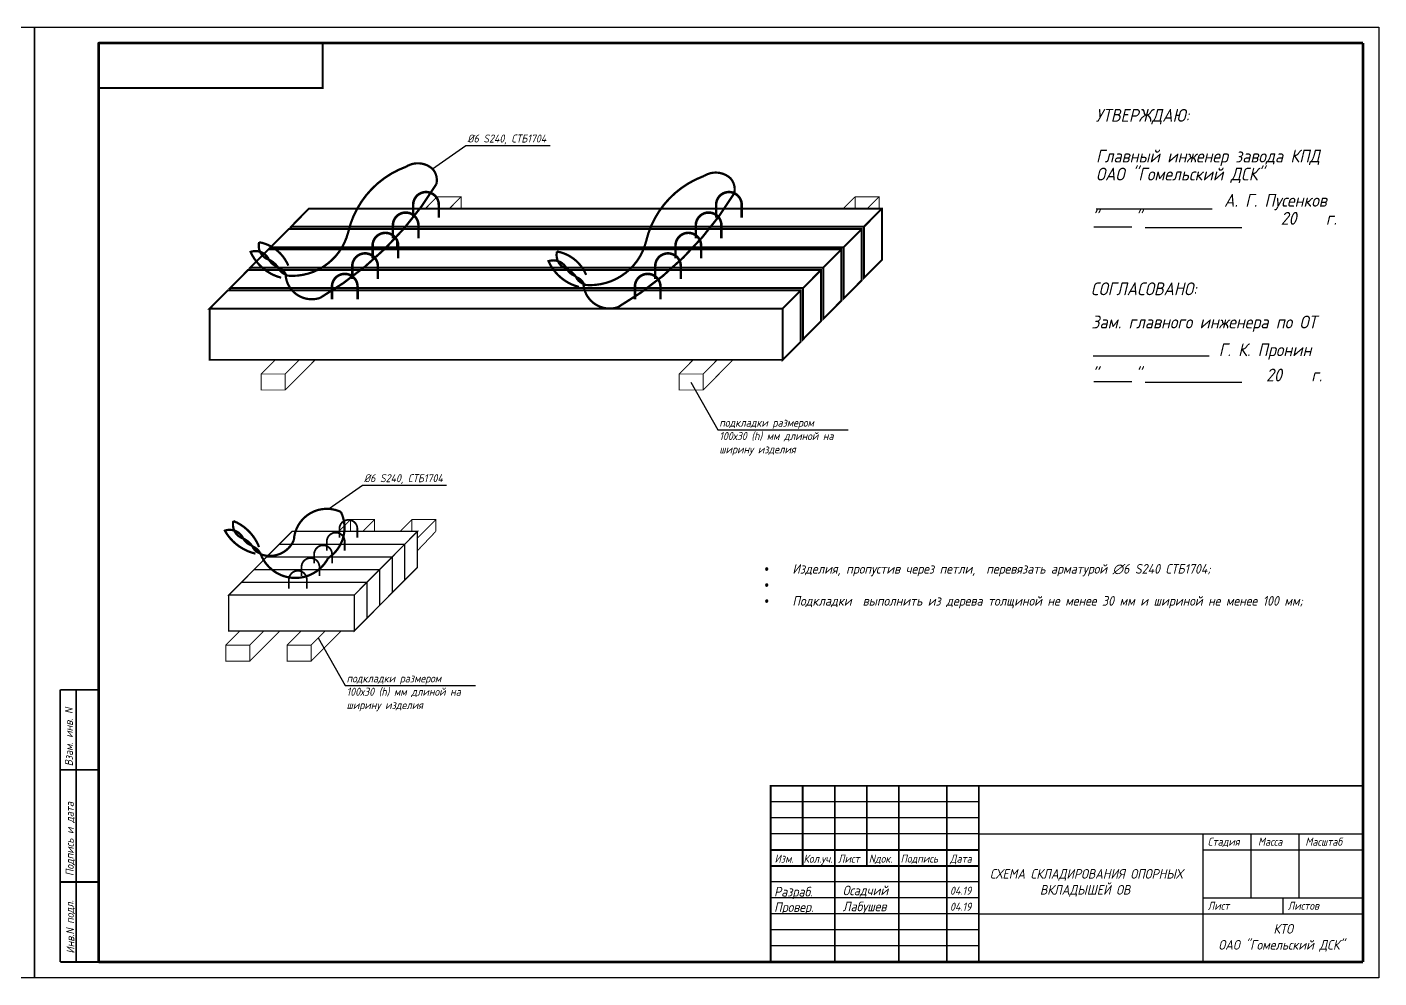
# Model space of a CAD drawing. Header units: millimetres. Extents: x -300689 to 10556, y -104928 to 107291.
# Drawn here: x -18492.7 to -18070.3, y 27919.4 to 28216.4 of the extents above; entities that cross this region are included whole.
import ezdxf

# ---------------------------------------------------------------- set-up
doc = ezdxf.new("R2010")
doc.units = ezdxf.units.MM
doc.layers.add('линии', color=7, linetype='Continuous')
doc.layers.add('Рамка', color=220, linetype='Continuous')
doc.layers.add('толстая', color=7, linetype='Continuous', lineweight=60)
doc.styles.add('чертежный', font='isocpeui.ttf', dxfattribs={"width": 0.9})

# ---------------------------------------------------------------- blocks, each defined once
blk = doc.blocks.new('лист')
for p, q in [((0, 0), (0, 297)), ((0, 297), (420, 297)), ((420, 297), (420, 0)), ((420, 0), (0, 0))]:
    blk.add_line(p, q)
at = {"const_width": 0.8}
for points in [[(20, 292), (20, 5)], [(20, 292), (415, 292)], [(415, 5), (415, 292)], [(20, 5), (415, 5)]]:
    blk.add_lwpolyline(points, dxfattribs=at)
blk = doc.blocks.new('петля 1')
at = {"layer": 'линии', "linetype": 'ByBlock', "ltscale": 0.25, "const_width": 10}
for points in [[(-19586.5, 26952.6, -0.534239), (-19376.6, 27078.9, -0.474542)], [(-19856.5, 27038.6), (-19856.5, 27038.6, 0.38838), (-19814.1, 26960.9, -0.175539), (-19766.3, 26915.6, -0.175539)], [(-19856.5, 27038.6, -0.205753), (-19741.7, 26922.3, -1.898275)], [(-19376.6, 27078.9, -0.376761), (-19433.7, 26872.6, 1.12342)], [(-19899.1, 26993.7), (-19899.1, 26993.7, -0.397449), (-19813.1, 26961.9, 0.20102), (-19773.4, 26928.9, 0.20102)], [(-19894.7, 26995.4, 0.209196), (-19758.1, 26892.9, 1.898275)], [(-19773.4, 26928.9), (-19771.5, 26924.7, 0.204218), (-19738.5, 26894.5, -0.017484), (-19732.4, 26891.6, -0.017484)], [(-19771.5, 26924.7), (-19771.5, 26924.7, -0.204218), (-19737.6, 26895.5, 0.025772), (-19734.1, 26889.6, 0.025772)], [(-19734.1, 26889.6, 0.393674), (-19586.5, 26952.6, 0.111097)], [(-19433.7, 26872.6, -0.642751), (-19734.1, 26889.6, 0.034977)]]:
    blk.add_lwpolyline(points, format="xyb", dxfattribs=at)
at = {"layer": 'линии', "linetype": 'ByBlock', "ltscale": 0.25}
for points in [[(-19651.4, 26935.1), (-19707.8, 26878.3)], [(-19707.8, 26878.3), (-19764.2, 26821.6)], [(-19764.2, 26821.6), (-19820.6, 26764.8)]]:
    blk.add_lwpolyline(points, dxfattribs=at)
blk = doc.blocks.new('gtnkz')
at = {"layer": 'линии', "linetype": 'ByBlock', "ltscale": 0.25, "const_width": 0.7}
for points in [[(-20292.39, 27109.3, -0.25361), (-20274.3, 27129.79, 0.75479)], [(-20274.3, 27129.79, -0.339033), (-20266.01, 27129.08, 34.686485)], [(-20266.01, 27129.08, -0.247639), (-20264.84, 27124.36, 1.12342)], [(-20264.84, 27124.36, -0.125572), (-20301.18, 27088.81, 0.034977)], [(-20320.2, 27106.21), (-20320.2, 27106.21, 0.38838), (-20317.23, 27100.78, -0.175539), (-20313.89, 27097.61, -0.175539)], [(-20320.2, 27106.21, -0.255107), (-20311.1, 27098.91, -1.898275)], [(-20311.64, 27095.79, 0.370351), (-20292.39, 27109.3, 0.043581)], [(-20323.18, 27103.07), (-20323.18, 27103.07, -0.397449), (-20317.17, 27100.85, 0.20102), (-20314.39, 27098.54, 0.20102)], [(-20322.88, 27103.19, 0.22701), (-20313.32, 27095.13, 1.898275)], [(-20314.39, 27098.54), (-20314.26, 27098.24, 0.204218), (-20311.94, 27096.13, -0.017484), (-20311.52, 27095.92, -0.017484)], [(-20314.26, 27098.24), (-20314.26, 27098.24, -0.204218), (-20311.88, 27096.2, 0.025772), (-20311.64, 27095.79, 0.025772)], [(-20311.96, 27096.47, 0.506027), (-20301.18, 27088.81, -0.017044)]]:
    blk.add_lwpolyline(points, format="xyb", dxfattribs=at)

msp = doc.modelspace()

# ---------------------------------------------------------------- linework, layer by layer
at = {"color": 7}
for p, q in [((-18195.3379, 27974.3906), (-18260.3379, 27974.3906)), ((-18195.3379, 27969.3906), (-18260.3379, 27969.3906)), ((-18195.3379, 27964.3906), (-18260.3379, 27964.3906)), ((-18195.3379, 27949.3906), (-18260.3379, 27949.3906)), ((-18195.3379, 27944.3906), (-18260.3379, 27944.3906)), ((-18195.3379, 27939.3906), (-18260.3379, 27939.3906)), ((-18195.3379, 27934.3906), (-18260.3379, 27934.3906)), ((-18195.3379, 27929.3906), (-18260.3379, 27929.3906))]:
    msp.add_line(p, q, dxfattribs=at)
at = {"lineweight": 25, "const_width": 0.6}
msp.add_lwpolyline([(-18470.3379, 28211.3906), (-18400.3379, 28211.3906), (-18400.3379, 28197.3906), (-18470.3379, 28197.3906), (-18470.3379, 28211.3906)], dxfattribs=at)
at = {"linetype": 'ByBlock', "ltscale": 0.25}
for points, const_width in [([(-18364.5613, 28163.382), (-18368.2259, 28159.6939)], 0.3), ([(-18364.5613, 28163.382), (-18357.0613, 28163.382), (-18357.0613, 28159.6939)], 0.3), ([(-18357.0613, 28163.382), (-18360.7259, 28159.6939)], 0.3), ([(-18234.0046, 28163.382), (-18237.6691, 28159.6939)], 0.3), ([(-18234.0046, 28163.382), (-18226.5046, 28163.382), (-18226.5046, 28159.6939)], 0.3), ([(-18234.0046, 28159.6939), (-18234.0046, 28163.382)], 0.3), ([(-18226.5046, 28163.382), (-18230.1691, 28159.6939)], 0.3), ([(-18410.2337, 28153.3095), (-18410.2337, 28154.0189), (-18404.5951, 28159.6939), (-18225.5951, 28159.6939), (-18225.5951, 28143.6939), (-18231.2337, 28138.0189), (-18231.2337, 28154.0189), (-18225.5951, 28159.6939), (-18231.2337, 28154.0189), (-18410.2337, 28154.0189), (-18404.5951, 28159.6939), (-18410.2337, 28154.0189), (-18410.2337, 28153.3095), (-18410.2337, 28153.3095)], 0.6), ([(-18416.5772, 28146.9034), (-18416.5772, 28147.6128), (-18410.9386, 28153.2878), (-18231.9386, 28153.2878), (-18231.9386, 28137.2878), (-18237.5772, 28131.6128), (-18237.5772, 28147.6128), (-18231.9386, 28153.2878), (-18237.5772, 28147.6128), (-18416.5772, 28147.6128), (-18410.9386, 28153.2878), (-18416.5772, 28147.6128), (-18416.5772, 28146.9034), (-18416.5772, 28146.9034)], 0.6), ([(-18377.2483, 28146.9034), (-18377.2483, 28150.5916)], 0.3), ([(-18422.9207, 28140.5625), (-18422.9207, 28141.2719), (-18417.2821, 28146.9469), (-18238.2821, 28146.9469), (-18238.2821, 28130.9469), (-18243.9207, 28125.2719), (-18243.9207, 28141.2719), (-18238.2821, 28146.9469), (-18243.9207, 28141.2719), (-18422.9207, 28141.2719), (-18417.2821, 28146.9469), (-18422.9207, 28141.2719), (-18422.9207, 28140.5625), (-18422.9207, 28140.5625)], 0.6), ([(-18429.2642, 28134.1564), (-18429.2642, 28134.8658), (-18423.6256, 28140.5408), (-18244.6256, 28140.5408), (-18244.6256, 28124.5408), (-18250.2642, 28118.8658), (-18250.2642, 28134.8658), (-18244.6256, 28140.5408), (-18250.2642, 28134.8658), (-18429.2642, 28134.8658), (-18423.6256, 28140.5408), (-18429.2642, 28134.8658), (-18429.2642, 28134.1564), (-18429.2642, 28134.1564)], 0.6), ([(-18435.6077, 28112.4597), (-18435.6077, 28128.4597), (-18429.9691, 28134.1347), (-18250.9691, 28134.1347), (-18250.9691, 28118.1347), (-18256.6077, 28112.4597), (-18256.6077, 28128.4597), (-18250.9691, 28134.1347), (-18256.6077, 28128.4597), (-18435.6077, 28128.4597), (-18429.9691, 28134.1347), (-18435.6077, 28128.4597), (-18435.6077, 28112.4597), (-18256.6077, 28112.4597), (-18256.6077, 28128.4597), (-18435.6077, 28128.4597)], 0.6), ([(-18415.1361, 28112.4597), (-18419.5383, 28108.0292)], 0.3), ([(-18402.6681, 28112.4597), (-18412.0383, 28103.0292)], 0.3), ([(-18407.6361, 28112.4597), (-18412.0383, 28108.0292)], 0.3), ([(-18284.5794, 28112.4597), (-18288.9815, 28108.0292)], 0.3), ([(-18272.1114, 28112.4597), (-18281.4815, 28103.0292)], 0.3), ([(-18277.0794, 28112.4597), (-18281.4815, 28108.0292)], 0.3), ([(-18419.5383, 28108.0292), (-18412.0383, 28108.0292), (-18412.0383, 28103.0292), (-18419.5383, 28103.0292), (-18419.5383, 28108.0292)], 0.3), ([(-18288.9815, 28108.0292), (-18281.4815, 28108.0292), (-18281.4815, 28103.0292), (-18288.9815, 28103.0292), (-18288.9815, 28108.0292)], 0.3), ([(-18391.651, 28062.5356), (-18395.3155, 28058.8474)], 0.3), ([(-18391.651, 28062.5356), (-18384.151, 28062.5356), (-18384.151, 28058.8474)], 0.3), ([(-18391.651, 28058.8474), (-18391.651, 28062.5356)], 0.3), ([(-18384.151, 28062.5356), (-18387.8155, 28058.8474)], 0.3), ([(-18372.5069, 28062.5356), (-18376.1715, 28058.8474)], 0.3), ([(-18372.5069, 28062.5356), (-18365.0069, 28062.5356), (-18365.0069, 28058.8474)], 0.3), ([(-18372.5069, 28058.8474), (-18372.5069, 28062.5356)], 0.3), ([(-18365.0069, 28062.5356), (-18370.7225, 28056.7831)], 0.3), ([(-18374.6696, 28043.6749), (-18374.6696, 28054.8749), (-18413.8696, 28054.8749), (-18409.9225, 28058.8474), (-18370.7225, 28058.8474), (-18374.6696, 28054.8749), (-18374.6696, 28043.6749), (-18370.7225, 28047.6474), (-18370.7225, 28058.8474)], 0.42), ([(-18365.0069, 28058.8474), (-18370.7225, 28052.8413)], 0.3), ([(-18378.6166, 28039.7024), (-18378.6166, 28050.9024), (-18417.8166, 28050.9024), (-18413.8696, 28054.8749), (-18374.6696, 28054.8749), (-18378.6166, 28050.9024), (-18378.6166, 28039.7024), (-18374.6696, 28043.6749), (-18374.6696, 28054.8749)], 0.42), ([(-18382.5637, 28035.7299), (-18382.5637, 28046.9299), (-18421.7637, 28046.9299), (-18417.8166, 28050.9024), (-18378.6166, 28050.9024), (-18382.5637, 28046.9299), (-18382.5637, 28035.7299), (-18378.6166, 28039.7024), (-18378.6166, 28050.9024)], 0.42), ([(-18386.5108, 28031.7574), (-18386.5108, 28042.9574), (-18425.7108, 28042.9574), (-18421.7637, 28046.9299), (-18382.5637, 28046.9299), (-18386.5108, 28042.9574), (-18386.5108, 28031.7574), (-18382.5637, 28035.7299), (-18382.5637, 28046.9299)], 0.42), ([(-18425.7108, 28042.9574), (-18429.6578, 28038.9849), (-18429.6578, 28027.7849), (-18390.4578, 28027.7849), (-18390.4578, 28038.9849), (-18429.6578, 28038.9849), (-18425.7108, 28042.9574), (-18386.5108, 28042.9574), (-18390.4578, 28038.9849), (-18390.4578, 28027.7849), (-18386.5108, 28031.7574), (-18386.5108, 28042.9574)], 0.42), ([(-18426.1792, 28027.7849), (-18430.5813, 28023.3544)], 0.3), ([(-18413.7112, 28027.7849), (-18423.0813, 28018.3544)], 0.3), ([(-18418.6792, 28027.7849), (-18423.0813, 28023.3544)], 0.3), ([(-18407.0351, 28027.7849), (-18411.4373, 28023.3544)], 0.3), ([(-18394.5671, 28027.7849), (-18403.9373, 28018.3544)], 0.3), ([(-18399.5351, 28027.7849), (-18403.9373, 28023.3544)], 0.3), ([(-18430.5813, 28023.3544), (-18423.0813, 28023.3544), (-18423.0813, 28018.3544), (-18430.5813, 28018.3544), (-18430.5813, 28023.3544)], 0.3), ([(-18411.4373, 28023.3544), (-18403.9373, 28023.3544), (-18403.9373, 28018.3544), (-18411.4373, 28018.3544), (-18411.4373, 28023.3544)], 0.3)]:
    msp.add_lwpolyline(points, dxfattribs=dict(at, const_width=const_width))
at = {"color": 7}
for points, const_width in [([(-18482.3379, 27924.3906), (-18482.3379, 28009.3906)], 0.6), ([(-18075.3379, 27979.3906), (-18260.3379, 27979.3906), (-18260.3379, 27924.3906)], 0.6), ([(-18250.3379, 27954.3906), (-18250.3379, 27979.3906)], 0.6), ([(-18240.3379, 27924.3906), (-18240.3379, 27979.3906)], 0.6), ([(-18230.3379, 27954.3906), (-18230.3379, 27979.3906)], 0.6), ([(-18220.3379, 27924.3906), (-18220.3379, 27979.3906)], 0.6), ([(-18205.3379, 27924.3906), (-18205.3379, 27979.3906)], 0.6), ([(-18195.3379, 27924.3906), (-18195.3379, 27979.3906)], 0.6), ([(-18075.3379, 27964.3906), (-18195.3379, 27964.3906)], 0.4), ([(-18125.3379, 27924.3906), (-18125.3379, 27964.3906)], 0.4), ([(-18110.3379, 27944.3906), (-18110.3379, 27964.3906)], 0.4), ([(-18095.3379, 27944.3906), (-18095.3379, 27964.3906)], 0.4), ([(-18195.3379, 27959.3906), (-18260.3379, 27959.3906)], 0.6), ([(-18075.3379, 27959.3906), (-18125.3379, 27959.3906)], 0.4), ([(-18195.3379, 27954.3906), (-18260.3379, 27954.3906)], 0.6), ([(-18075.3379, 27944.3906), (-18125.3379, 27944.3906)], 0.4), ([(-18100.3379, 27939.3906), (-18100.3379, 27944.3906)], 0.4), ([(-18075.3379, 27939.3906), (-18195.3379, 27939.3906)], 0.4)]:
    msp.add_lwpolyline(points, dxfattribs=dict(at, const_width=const_width))
at = {"layer": 'линии', "linetype": 'ByBlock', "ltscale": 0.25}
for points in [[(-18365.9869, 28172.0581), (-18355.6002, 28179.3656), (-18329.3099, 28179.3656)], [(-18285.2914, 28105.4375), (-18276.876, 28090.6169), (-18236.1617, 28090.6169)], [(-18398.2935, 28065.9758), (-18387.9067, 28073.2833), (-18361.6164, 28073.2833)], [(-18401.7362, 28025.5697), (-18393.3208, 28010.7491), (-18352.6065, 28010.7491)]]:
    msp.add_lwpolyline(points, dxfattribs=at)
for points, const_width in [([(-18372.0531, 28156.8564), (-18372.0531, 28160.8564, -1), (-18364.0531, 28160.8564), (-18364.0531, 28156.8564)], 0.8), ([(-18269.4144, 28156.8564), (-18269.4144, 28160.8564, 1), (-18277.4144, 28160.8564), (-18277.4144, 28156.8564)], 0.8), ([(-18378.3966, 28150.4503), (-18378.3966, 28154.4503, -1), (-18370.3966, 28154.4503), (-18370.3966, 28150.4503)], 0.8), ([(-18275.7579, 28150.4503), (-18275.7579, 28154.4503, 1), (-18283.7579, 28154.4503), (-18283.7579, 28150.4503)], 0.8), ([(-18384.7401, 28144.1094), (-18384.7401, 28148.1094, -1), (-18376.7401, 28148.1094), (-18376.7401, 28144.1094)], 0.8), ([(-18282.1014, 28144.1094), (-18282.1014, 28148.1094, 1), (-18290.1014, 28148.1094), (-18290.1014, 28144.1094)], 0.8), ([(-18391.0836, 28137.7033), (-18391.0836, 28141.7033, -1), (-18383.0836, 28141.7033), (-18383.0836, 28137.7033)], 0.8), ([(-18288.4449, 28137.7033), (-18288.4449, 28141.7033, 1), (-18296.4449, 28141.7033), (-18296.4449, 28137.7033)], 0.8), ([(-18397.4271, 28131.2972), (-18397.4271, 28135.2972, -1), (-18389.4271, 28135.2972), (-18389.4271, 28131.2972)], 0.8), ([(-18294.7884, 28131.2972), (-18294.7884, 28135.2972, 1), (-18302.7884, 28135.2972), (-18302.7884, 28131.2972)], 0.8), ([(-18389.496, 28056.8612), (-18389.496, 28059.6612, 1), (-18395.096, 28059.6612), (-18395.096, 28056.8612)], 0.56), ([(-18393.4431, 28052.8887), (-18393.4431, 28055.6887, 1), (-18399.0431, 28055.6887), (-18399.0431, 28052.8887)], 0.56), ([(-18397.3902, 28048.9162), (-18397.3902, 28051.7162, 1), (-18402.9902, 28051.7162), (-18402.9902, 28048.9162)], 0.56), ([(-18401.3372, 28044.9437), (-18401.3372, 28047.7437, 1), (-18406.9372, 28047.7437), (-18406.9372, 28044.9437)], 0.56), ([(-18405.2843, 28040.9712), (-18405.2843, 28043.7712, 1), (-18410.8843, 28043.7712), (-18410.8843, 28040.9712)], 0.56)]:
    msp.add_lwpolyline(points, format="xyb", dxfattribs=dict(at, const_width=const_width))
at = {"layer": 'Рамка', "color": 7, "const_width": 0.6}
for points in [[(-18482.3379, 28009.3906), (-18470.3379, 28009.3906)], [(-18477.3379, 27924.3906), (-18477.3379, 28009.3906)], [(-18482.3379, 27984.3906), (-18470.3379, 27984.3906)], [(-18482.3379, 27949.3906), (-18470.3379, 27949.3906)], [(-18482.3379, 27924.3906), (-18470.3379, 27924.3906)]]:
    msp.add_lwpolyline(points, dxfattribs=at)
at = {"layer": 'толстая', "lineweight": 25, "const_width": 0.42}
for points in [[(-18122.4297, 28159.5348), (-18158.7626, 28159.5348)], [(-18159.483, 28153.9182), (-18147.4388, 28153.9182)], [(-18143.424, 28153.7181), (-18113.1132, 28153.7181)], [(-18123.3107, 28113.598), (-18159.6437, 28113.598)], [(-18159.483, 28105.6262), (-18147.4388, 28105.6262)]]:
    msp.add_lwpolyline(points, dxfattribs=at)
at = {"layer": 'толстая', "lineweight": 60, "const_width": 0.42}
msp.add_lwpolyline([(-18143.424, 28105.4261), (-18113.1132, 28105.4261)], dxfattribs=at)

# ---------------------------------------------------------------- block references
for p in [(-18910.3379, 27919.3906), (-18490.3379, 27919.3906)]:
    msp.add_blockref('лист', p)
at = {"layer": 'линии', "linetype": 'ByBlock'}
for p in [(1900.0237, 1042.9738), (1993.0786, 1040.0719)]:
    msp.add_blockref('gtnkz', p, dxfattribs=at)
at = {"layer": 'линии', "linetype": 'ByBlock', "xscale": 0.06999999999879947, "yscale": 0.06999999999879947, "zscale": 0.06999999999999999}
msp.add_blockref('петля 1', (-17038.2714, 26169.4191), dxfattribs=at)

# ---------------------------------------------------------------- texts
at = {"lineweight": 25, "style": 'чертежный', "width": 0.9}
for s, p in [('Главный инженер завода КПД', (-18158.7245, 28174.091)), ('ОАО "Гомельский ДСК"', (-18158.7245, 28168.4686)), ('А. Г. Пусенков', (-18118.721, 28160.2691)), ('"     "                   20    г.', (-18160.1369, 28154.6466)), ('СОГЛАСОВАНО:', (-18160.3194, 28132.6316)), ('Зам. главного инженера по ОТ                          ', (-18160.1768, 28122.2632)), ('Г. К. Пронин                            ', (-18120.3812, 28113.5903)), ('"     "                 20    г.', (-18160.1259, 28105.7143))]:
    msp.add_text(s, height=4, dxfattribs=at).set_placement(p)
at = {"color": 7, "style": 'чертежный', "width": 0.9}
for s, rotation, p in [('Взам. инв. N', 90, (-18478.3667, 27985.5124)), ('Подпись и дата', 90, (-18478.1056, 27951.2325)), ('Инв.N подл.', 91.109568, (-18477.8399, 27927.015))]:
    msp.add_text(s, height=2.5, rotation=rotation, dxfattribs=at).set_placement(p)
for s, p in [('Стадия    Масса     Масштаб', (-18123.8317, 27960.7008)), ('Изм.', (-18259.1597, 27955.3906)), ('Кол.уч.', (-18250.1231, 27955.3906)), ('Лист', (-18239.3379, 27955.3906)), ('Nдок.', (-18229.7084, 27955.3926)), ('Подпись', (-18219.7823, 27955.421)), ('Дата', (-18204.3379, 27955.3906)), ('04.19', (-18204.3379, 27945.3906)), ('04.19', (-18204.3379, 27940.3906)), ('Лист', (-18123.8317, 27940.7008)), ('Листов', (-18098.8317, 27940.7008))]:
    msp.add_text(s, height=2.5, dxfattribs=at).set_placement(p)
at = {"lineweight": 25, "attachment_point": 1, "style": 'чертежный'}
for s, insert, char_height, width in [('%%C6 S240, СТБ1704', (-18355.1291, 28182.8216), 2.5, 164.073141), ('подкладки размером\\P100х30 (h) мм длиной на\\Pширину изделия', (-18276.4049, 28094.0729), 2.5, 164.073141), ('%%C6 S240, СТБ1704', (-18387.4356, 28076.7393), 2.5, 164.073141), ('{\\fSymbol|b0|i1|c2|p18;·{\\W6.660937; }}Изделия, пропустив через петли,  перевязать арматурой ∅6 S240 СТБ1704;\\P{\\fSymbol|b0|i1|c2|p18;·{\\W6.660937; }}\\P{\\fSymbol|b0|i1|c2|p18;·{\\W6.660937; }}Подкладки  выполнить из дерева толщиной не менее 30 мм и шириной не менее 100 мм;', (-18262.2719, 28048.669), 3, 167.764167), ('подкладки размером\\P100х30 (h) мм длиной на\\Pширину изделия', (-18392.8497, 28014.2051), 2.5, 164.073141), ('{\\W1.919904; }  СХЕМА СКЛАДИРОВАНИЯ ОПОРНЫХ \\P{\\W5.94892;  }ВКЛАДЫШЕЙ ОВ', (-18198.9718, 27953.4044), 3, 71.569418), ('\\pt5;Разраб.', (-18259.305, 27947.8313), 3, 5.777107), ('Осадчий', (-18237.8684, 27948.2234), 3, 5.777107), ('\\pt5;Провер.', (-18259.305, 27943.0188), 3, 5.777107), ('Лабушев', (-18237.8684, 27943.2234), 3, 5.777107), ('\\pt5.0001;          КТО\\PОАО "Гомельский ДСК"', (-18120.4876, 27936.237), 3, 41.705218)]:
    msp.add_mtext(s, dxfattribs=dict(at, insert=insert, char_height=char_height, width=width))
at = {"layer": 'толстая', "lineweight": 25, "style": 'чертежный', "width": 0.9}
msp.add_text('УТВЕРЖДАЮ:', height=4, dxfattribs=at).set_placement((-18158.8462, 28186.8055))

doc.saveas('drawing.dxf')
